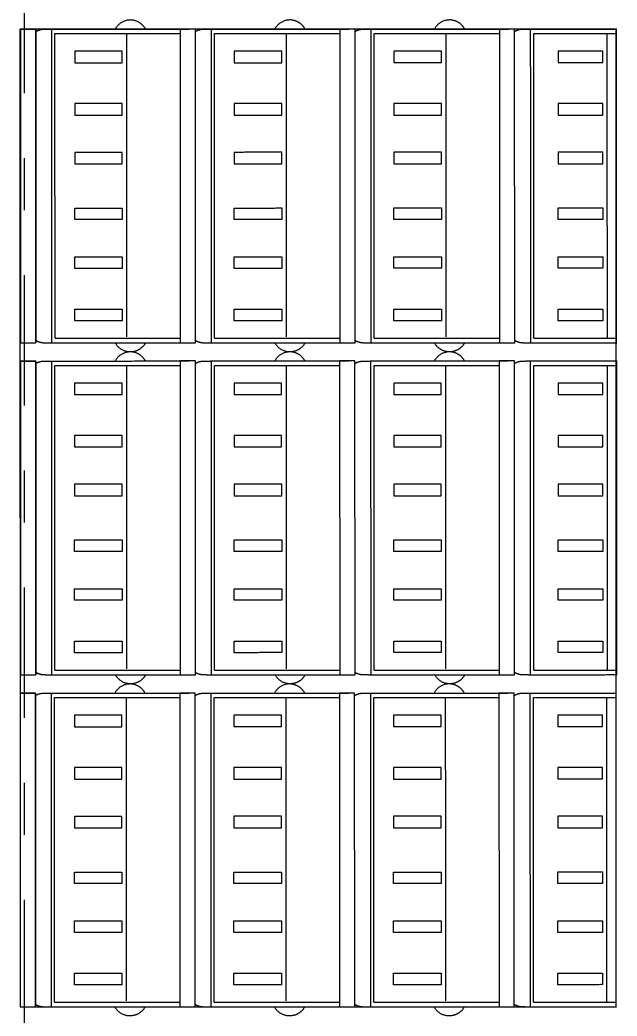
# Model space of a CAD drawing. Header units: millimetres. Extents: x 340 to 1003762, y 22 to 362022.
# Drawn here: x 420.143 to 421.291, y 69.523 to 71.436 of the extents above; entities that cross this region are included whole.
import ezdxf
from ezdxf.xclip import XClip

# ---------------------------------------------------------------- set-up
doc = ezdxf.new("R2010")
doc.units = ezdxf.units.MM
doc.header["$XCLIPFRAME"] = 0
doc.linetypes.add('LSBB_P_002 - PLANTA 1° NIVEL SALA DE VENTAS$0$DASHDOT2', pattern=[0.5, 0.25, -0.125, 0, -0.125])
for name, color, linetype in [('LSBB_P_002 - PLANTA 1° NIVEL SALA DE VENTAS$0$A-LAYOUT', 7, 'Continuous'), ('LSBB_P_002 - PLANTA 1° NIVEL SALA DE VENTAS$0$A-SALA-MUEB-ESPC', 1, 'Continuous'), ('LSBB_P_002 - PLANTA 1° NIVEL SALA DE VENTAS$0$EJES', 8, 'LSBB_P_002 - PLANTA 1° NIVEL SALA DE VENTAS$0$DASHDOT2'), ('XREF', 7, 'Continuous')]:
    doc.layers.add(name, color=color, linetype=linetype)

# ---------------------------------------------------------------- blocks, each defined once
blk = doc.blocks.new('LSBB_P_002 - PLANTA 1° NIVEL SALA DE VENTAS$0$SVLY')
at = {"layer": 'LSBB_P_002 - PLANTA 1° NIVEL SALA DE VENTAS$0$A-SALA-MUEB-ESPC', "elevation": 0}
for points in [[(1035.4314, 286.2384), (1035.432, 284.3603), (1036.5776, 284.3605), (1036.5773, 286.2386)], [(1035.4621, 285.6358), (1035.4621, 286.2384), (1035.4326, 286.2384), (1035.4327, 285.6358)], [(1035.7689, 285.6358), (1035.7688, 286.2385), (1035.7394, 286.2385), (1035.7395, 285.6358)], [(1036.0757, 285.6359), (1036.0756, 286.2385), (1036.0461, 286.2385), (1036.0462, 285.6359)], [(1036.3824, 285.6359), (1036.3823, 286.2386), (1036.3529, 286.2385), (1036.353, 285.6359)], [(1035.4619, 284.9982), (1035.4619, 285.6008), (1035.4324, 285.6008), (1035.4325, 284.9982)], [(1035.7687, 284.9982), (1035.7686, 285.6009), (1035.7392, 285.6009), (1035.7393, 284.9982)], [(1036.0755, 284.9983), (1036.0754, 285.6009), (1036.0459, 285.6009), (1036.046, 284.9983)], [(1036.3822, 284.9983), (1036.3821, 285.601), (1036.3527, 285.601), (1036.3528, 284.9983)], [(1035.4614, 284.3603), (1035.4613, 284.963), (1035.4319, 284.9629), (1035.432, 284.3603)], [(1035.7682, 284.3604), (1035.7681, 284.963), (1035.7386, 284.963), (1035.7387, 284.3604)], [(1036.0749, 284.3604), (1036.0748, 284.963), (1036.0454, 284.963), (1036.0455, 284.3604)], [(1036.3817, 284.3604), (1036.3816, 284.9631), (1036.3522, 284.9631), (1036.3523, 284.3604)]]:
    blk.add_lwpolyline(points, close=True, dxfattribs=at)
at = {"layer": 'LSBB_P_002 - PLANTA 1° NIVEL SALA DE VENTAS$0$A-SALA-MUEB-ESPC'}
for points, weights, knots in [([(1035.6727, 286.2385, 0), (1035.6655, 286.2521, 0), (1035.6503, 286.2552, 0), (1035.6262, 286.2603, 0), (1035.6146, 286.2384, 0)], [1, 0.905033936831, 1, 0.799622118104, 1], [0, 0, 0, 2.887952, 2.887952, 7.122102, 7.122102, 7.122102]), ([(1035.9795, 286.2385, 0), (1035.9722, 286.2521, 0), (1035.9571, 286.2553, 0), (1035.9329, 286.2603, 0), (1035.9214, 286.2385, 0)], [1, 0.905033936831, 1, 0.799622118104, 1], [0, 0, 0, 2.887952, 2.887952, 7.122102, 7.122102, 7.122102]), ([(1036.2862, 286.2385, 0), (1036.279, 286.2522, 0), (1036.2639, 286.2553, 0), (1036.2397, 286.2603, 0), (1036.2281, 286.2385, 0)], [1, 0.905033936831, 1, 0.799622118104, 1], [0, 0, 0, 2.887952, 2.887952, 7.122102, 7.122102, 7.122102]), ([(1035.4621, 286.2337, 0), (1035.469, 286.238, 0), (1035.4772, 286.2382, 0), (1035.485, 286.2383, 0), (1035.4929, 286.2384, 0)], [1, 0.963301646965, 1, 1, 1], [0, 0, 0, 1.596409, 1.596409, 3.723022, 3.723022, 3.723022]), ([(1035.7688, 286.2337, 0), (1035.7757, 286.2381, 0), (1035.7839, 286.2383, 0), (1035.7918, 286.2384, 0), (1035.7996, 286.2385, 0)], [1, 0.963301646965, 1, 1, 1], [0, 0, 0, 1.596409, 1.596409, 3.723022, 3.723022, 3.723022]), ([(1036.0756, 286.2337, 0), (1036.0825, 286.2381, 0), (1036.0907, 286.2383, 0), (1036.0985, 286.2384, 0), (1036.1064, 286.2385, 0)], [1, 0.963301646965, 1, 1, 1], [0, 0, 0, 1.596409, 1.596409, 3.723022, 3.723022, 3.723022]), ([(1036.3823, 286.2338, 0), (1036.3893, 286.2382, 0), (1036.3974, 286.2383, 0), (1036.4053, 286.2385, 0), (1036.4131, 286.2386, 0)], [1, 0.963301646965, 1, 1, 1], [0, 0, 0, 1.596409, 1.596409, 3.723022, 3.723022, 3.723022]), ([(1035.4621, 285.6406, 0), (1035.4691, 285.6362, 0), (1035.4772, 285.636, 0), (1035.4851, 285.6359, 0), (1035.493, 285.6358, 0)], [1, 0.963301646965, 1, 1, 1], [0, 0, 0, 1.596409, 1.596409, 3.723022, 3.723022, 3.723022]), ([(1035.6728, 285.6358, 0), (1035.6655, 285.6222, 0), (1035.6504, 285.619, 0), (1035.6263, 285.614, 0), (1035.6147, 285.6358, 0)], [1, 0.905033936831, 1, 0.799622118104, 1], [0, 0, 0, 2.887952, 2.887952, 7.122102, 7.122102, 7.122102]), ([(1035.7689, 285.6406, 0), (1035.7758, 285.6362, 0), (1035.784, 285.636, 0), (1035.7919, 285.6359, 0), (1035.7997, 285.6358, 0)], [1, 0.963301646965, 1, 1, 1], [0, 0, 0, 1.596409, 1.596409, 3.723022, 3.723022, 3.723022]), ([(1035.9795, 285.6359, 0), (1035.9723, 285.6222, 0), (1035.9572, 285.6191, 0), (1035.933, 285.614, 0), (1035.9215, 285.6359, 0)], [1, 0.905033936831, 1, 0.799622118104, 1], [0, 0, 0, 2.887952, 2.887952, 7.122102, 7.122102, 7.122102]), ([(1036.0757, 285.6406, 0), (1036.0826, 285.6363, 0), (1036.0908, 285.6361, 0), (1036.0986, 285.636, 0), (1036.1065, 285.6359, 0)], [1, 0.963301646965, 1, 1, 1], [0, 0, 0, 1.596409, 1.596409, 3.723022, 3.723022, 3.723022]), ([(1036.2863, 285.6359, 0), (1036.2791, 285.6223, 0), (1036.2639, 285.6191, 0), (1036.2398, 285.6141, 0), (1036.2282, 285.6359, 0)], [1, 0.905033936831, 1, 0.799622118104, 1], [0, 0, 0, 2.887952, 2.887952, 7.122102, 7.122102, 7.122102]), ([(1036.3824, 285.6407, 0), (1036.3893, 285.6363, 0), (1036.3975, 285.6361, 0), (1036.4054, 285.636, 0), (1036.4132, 285.6359, 0)], [1, 0.963301646965, 1, 1, 1], [0, 0, 0, 1.596409, 1.596409, 3.723022, 3.723022, 3.723022]), ([(1035.6725, 285.6009, 0), (1035.6653, 285.6145, 0), (1035.6501, 285.6177, 0), (1035.626, 285.6227, 0), (1035.6144, 285.6009, 0)], [1, 0.905033936831, 1, 0.799622118104, 1], [0, 0, 0, 2.887952, 2.887952, 7.122102, 7.122102, 7.122102]), ([(1035.9792, 285.6009, 0), (1035.972, 285.6146, 0), (1035.9569, 285.6177, 0), (1035.9327, 285.6227, 0), (1035.9212, 285.6009, 0)], [1, 0.905033936831, 1, 0.799622118104, 1], [0, 0, 0, 2.887952, 2.887952, 7.122102, 7.122102, 7.122102]), ([(1036.286, 285.601, 0), (1036.2788, 285.6146, 0), (1036.2637, 285.6177, 0), (1036.2395, 285.6228, 0), (1036.2279, 285.6009, 0)], [1, 0.905033936831, 1, 0.799622118104, 1], [0, 0, 0, 2.887952, 2.887952, 7.122102, 7.122102, 7.122102]), ([(1035.4619, 285.5961, 0), (1035.4688, 285.6005, 0), (1035.477, 285.6006, 0), (1035.4848, 285.6007, 0), (1035.4927, 285.6008, 0)], [1, 0.963301646965, 1, 1, 1], [0, 0, 0, 1.596409, 1.596409, 3.723022, 3.723022, 3.723022]), ([(1035.7686, 285.5961, 0), (1035.7755, 285.6005, 0), (1035.7837, 285.6007, 0), (1035.7916, 285.6008, 0), (1035.7994, 285.6009, 0)], [1, 0.963301646965, 1, 1, 1], [0, 0, 0, 1.596409, 1.596409, 3.723022, 3.723022, 3.723022]), ([(1036.0754, 285.5962, 0), (1036.0823, 285.6005, 0), (1036.0905, 285.6007, 0), (1036.0983, 285.6008, 0), (1036.1062, 285.6009, 0)], [1, 0.963301646965, 1, 1, 1], [0, 0, 0, 1.596409, 1.596409, 3.723022, 3.723022, 3.723022]), ([(1036.3821, 285.5962, 0), (1036.3891, 285.6006, 0), (1036.3972, 285.6008, 0), (1036.4051, 285.6009, 0), (1036.4129, 285.601, 0)], [1, 0.963301646965, 1, 1, 1], [0, 0, 0, 1.596409, 1.596409, 3.723022, 3.723022, 3.723022]), ([(1035.4619, 285.003, 0), (1035.4689, 284.9986, 0), (1035.477, 284.9984, 0), (1035.4849, 284.9983, 0), (1035.4927, 284.9982, 0)], [1, 0.963301646965, 1, 1, 1], [0, 0, 0, 1.596409, 1.596409, 3.723022, 3.723022, 3.723022]), ([(1035.4625, 285.003, 0), (1035.4694, 284.9986, 0), (1035.4776, 284.9984, 0), (1035.4855, 284.9983, 0), (1035.4933, 284.9982, 0)], [1, 0.963301646965, 1, 1, 1], [0, 0, 0, 1.596409, 1.596409, 3.723022, 3.723022, 3.723022]), ([(1035.6732, 284.9982, 0), (1035.6659, 284.9846, 0), (1035.6508, 284.9814, 0), (1035.6266, 284.9764, 0), (1035.6151, 284.9982, 0)], [1, 0.905033936831, 1, 0.799622118104, 1], [0, 0, 0, 2.887952, 2.887952, 7.122102, 7.122102, 7.122102]), ([(1035.7687, 285.003, 0), (1035.7756, 284.9986, 0), (1035.7838, 284.9985, 0), (1035.7917, 284.9983, 0), (1035.7995, 284.9982, 0)], [1, 0.963301646965, 1, 1, 1], [0, 0, 0, 1.596409, 1.596409, 3.723022, 3.723022, 3.723022]), ([(1035.9799, 284.9983, 0), (1035.9727, 284.9846, 0), (1035.9576, 284.9815, 0), (1035.9334, 284.9765, 0), (1035.9218, 284.9983, 0)], [1, 0.905033936831, 1, 0.799622118104, 1], [0, 0, 0, 2.887952, 2.887952, 7.122102, 7.122102, 7.122102]), ([(1036.0755, 285.003, 0), (1036.0824, 284.9987, 0), (1036.0906, 284.9985, 0), (1036.0984, 284.9984, 0), (1036.1063, 284.9983, 0)], [1, 0.963301646965, 1, 1, 1], [0, 0, 0, 1.596409, 1.596409, 3.723022, 3.723022, 3.723022]), ([(1036.2867, 284.9983, 0), (1036.2795, 284.9847, 0), (1036.2643, 284.9815, 0), (1036.2402, 284.9765, 0), (1036.2286, 284.9983, 0)], [1, 0.905033936831, 1, 0.799622118104, 1], [0, 0, 0, 2.887952, 2.887952, 7.122102, 7.122102, 7.122102]), ([(1036.3822, 285.0031, 0), (1036.3891, 284.9987, 0), (1036.3973, 284.9985, 0), (1036.4052, 284.9984, 0), (1036.413, 284.9983, 0)], [1, 0.963301646965, 1, 1, 1], [0, 0, 0, 1.596409, 1.596409, 3.723022, 3.723022, 3.723022]), ([(1035.672, 284.963, 0), (1035.6647, 284.9766, 0), (1035.6496, 284.9798, 0), (1035.6254, 284.9848, 0), (1035.6139, 284.963, 0)], [1, 0.905033936831, 1, 0.799622118104, 1], [0, 0, 0, 2.887952, 2.887952, 7.122102, 7.122102, 7.122102]), ([(1035.9787, 284.963, 0), (1035.9715, 284.9767, 0), (1035.9564, 284.9798, 0), (1035.9322, 284.9848, 0), (1035.9206, 284.963, 0)], [1, 0.905033936831, 1, 0.799622118104, 1], [0, 0, 0, 2.887952, 2.887952, 7.122102, 7.122102, 7.122102]), ([(1036.2855, 284.9631, 0), (1036.2782, 284.9767, 0), (1036.2631, 284.9799, 0), (1036.239, 284.9849, 0), (1036.2274, 284.9631, 0)], [1, 0.905033936831, 1, 0.799622118104, 1], [0, 0, 0, 2.887952, 2.887952, 7.122102, 7.122102, 7.122102]), ([(1035.4613, 284.9582, 0), (1035.4682, 284.9626, 0), (1035.4764, 284.9627, 0), (1035.4843, 284.9629, 0), (1035.4921, 284.963, 0)], [1, 0.963301646965, 1, 1, 1], [0, 0, 0, 1.596409, 1.596409, 3.723022, 3.723022, 3.723022]), ([(1035.7681, 284.9582, 0), (1035.775, 284.9626, 0), (1035.7832, 284.9628, 0), (1035.791, 284.9629, 0), (1035.7989, 284.963, 0)], [1, 0.963301646965, 1, 1, 1], [0, 0, 0, 1.596409, 1.596409, 3.723022, 3.723022, 3.723022]), ([(1036.0748, 284.9583, 0), (1036.0818, 284.9627, 0), (1036.0899, 284.9628, 0), (1036.0978, 284.9629, 0), (1036.1057, 284.963, 0)], [1, 0.963301646965, 1, 1, 1], [0, 0, 0, 1.596409, 1.596409, 3.723022, 3.723022, 3.723022]), ([(1036.3816, 284.9583, 0), (1036.3885, 284.9627, 0), (1036.3967, 284.9629, 0), (1036.4046, 284.963, 0), (1036.4124, 284.9631, 0)], [1, 0.963301646965, 1, 1, 1], [0, 0, 0, 1.596409, 1.596409, 3.723022, 3.723022, 3.723022]), ([(1035.4614, 284.3651, 0), (1035.4683, 284.3607, 0), (1035.4765, 284.3605, 0), (1035.4844, 284.3604, 0), (1035.4922, 284.3603, 0)], [1, 0.963301646965, 1, 1, 1], [0, 0, 0, 1.596409, 1.596409, 3.723022, 3.723022, 3.723022]), ([(1035.7682, 284.3651, 0), (1035.7751, 284.3607, 0), (1035.7833, 284.3606, 0), (1035.7911, 284.3605, 0), (1035.799, 284.3604, 0)], [1, 0.963301646965, 1, 1, 1], [0, 0, 0, 1.596409, 1.596409, 3.723022, 3.723022, 3.723022]), ([(1036.0749, 284.3652, 0), (1036.0818, 284.3608, 0), (1036.09, 284.3606, 0), (1036.0979, 284.3605, 0), (1036.1057, 284.3604, 0)], [1, 0.963301646965, 1, 1, 1], [0, 0, 0, 1.596409, 1.596409, 3.723022, 3.723022, 3.723022]), ([(1036.3817, 284.3652, 0), (1036.3886, 284.3608, 0), (1036.3968, 284.3607, 0), (1036.4046, 284.3606, 0), (1036.4125, 284.3605, 0)], [1, 0.963301646965, 1, 1, 1], [0, 0, 0, 1.596409, 1.596409, 3.723022, 3.723022, 3.723022]), ([(1035.672, 284.3603, 0), (1035.6648, 284.3467, 0), (1035.6497, 284.3436, 0), (1035.6255, 284.3385, 0), (1035.614, 284.3603, 0)], [1, 0.905033936831, 1, 0.799622118104, 1], [0, 0, 0, 2.887952, 2.887952, 7.122102, 7.122102, 7.122102]), ([(1035.9788, 284.3604, 0), (1035.9716, 284.3467, 0), (1035.9565, 284.3436, 0), (1035.9323, 284.3386, 0), (1035.9207, 284.3604, 0)], [1, 0.905033936831, 1, 0.799622118104, 1], [0, 0, 0, 2.887952, 2.887952, 7.122102, 7.122102, 7.122102]), ([(1036.2856, 284.3604, 0), (1036.2783, 284.3468, 0), (1036.2632, 284.3436, 0), (1036.239, 284.3386, 0), (1036.2275, 284.3604, 0)], [1, 0.905033936831, 1, 0.799622118104, 1], [0, 0, 0, 2.887952, 2.887952, 7.122102, 7.122102, 7.122102])]:
    blk.add_rational_spline(points, weights, degree=2, knots=knots, dxfattribs=at)
for points in [[(1036.5783, 285.6362, 0), (1036.5783, 285.9275, 0), (1036.5782, 286.2389, 0)], [(1035.4326, 286.2384, 0), (1035.4327, 285.9371, 0), (1035.4327, 285.6358, 0)], [(1035.4329, 286.2384, 0), (1035.4468, 286.2384, 0), (1035.4621, 286.2384, 0)], [(1035.4621, 286.2384, 0), (1035.4621, 285.9371, 0), (1035.4621, 285.6358, 0)], [(1035.4929, 286.2384, 0), (1035.6348, 286.2384, 0), (1035.7568, 286.2385, 0)], [(1035.493, 285.6358, 0), (1035.4929, 285.9384, 0), (1035.4929, 286.2384, 0)], [(1035.4989, 285.6446, 0), (1035.4988, 285.9384, 0), (1035.4988, 286.2297, 0)], [(1035.4988, 286.2297, 0), (1035.6291, 286.2297, 0), (1035.7394, 286.2297, 0)], [(1035.637, 285.6471, 0), (1035.637, 285.9384, 0), (1035.6369, 286.2297, 0)], [(1035.7997, 285.6358, 0), (1035.7997, 285.9385, 0), (1035.7996, 286.2385, 0)], [(1035.7996, 286.2385, 0), (1035.9416, 286.2385, 0), (1036.0635, 286.2385, 0)], [(1035.8056, 285.6446, 0), (1035.8056, 285.9384, 0), (1035.8055, 286.2297, 0)], [(1035.8055, 286.2297, 0), (1035.9358, 286.2297, 0), (1036.0461, 286.2297, 0)], [(1035.9438, 285.6471, 0), (1035.9437, 285.9384, 0), (1035.9437, 286.2297, 0)], [(1036.1064, 286.2385, 0), (1036.2483, 286.2385, 0), (1036.3703, 286.2386, 0)], [(1036.1065, 285.6359, 0), (1036.1064, 285.9385, 0), (1036.1064, 286.2385, 0)], [(1036.1123, 286.2297, 0), (1036.2426, 286.2298, 0), (1036.3529, 286.2298, 0)], [(1036.1124, 285.6446, 0), (1036.1123, 285.9384, 0), (1036.1123, 286.2297, 0)], [(1036.2505, 285.6472, 0), (1036.2505, 285.9385, 0), (1036.2505, 286.2298, 0)], [(1036.4132, 285.6359, 0), (1036.4132, 285.9386, 0), (1036.4131, 286.2386, 0)], [(1036.4131, 286.2386, 0), (1036.526, 286.2386, 0), (1036.5788, 286.2386, 0)], [(1036.4191, 285.6447, 0), (1036.4191, 285.9385, 0), (1036.4191, 286.2298, 0)], [(1036.4191, 286.2298, 0), (1036.5289, 286.2298, 0), (1036.5788, 286.2298, 0)], [(1036.5605, 285.645, 0), (1036.5605, 285.9363, 0), (1036.5604, 286.2301, 0)], [(1035.5367, 286.1961, 0), (1035.5367, 286.185, 0), (1035.5367, 286.1739, 0)], [(1035.628, 286.1961, 0), (1035.5823, 286.1961, 0), (1035.5367, 286.1961, 0)], [(1035.628, 286.1739, 0), (1035.628, 286.185, 0), (1035.628, 286.1961, 0)], [(1035.8435, 286.1961, 0), (1035.8435, 286.185, 0), (1035.8435, 286.1739, 0)], [(1035.9347, 286.1961, 0), (1035.8891, 286.1961, 0), (1035.8435, 286.1961, 0)], [(1035.9347, 286.1739, 0), (1035.9347, 286.185, 0), (1035.9347, 286.1961, 0)], [(1036.1502, 286.1961, 0), (1036.1502, 286.1851, 0), (1036.1502, 286.174, 0)], [(1036.2415, 286.1961, 0), (1036.1959, 286.1961, 0), (1036.1502, 286.1961, 0)], [(1036.2415, 286.174, 0), (1036.2415, 286.1851, 0), (1036.2415, 286.1961, 0)], [(1036.466, 286.1962, 0), (1036.466, 286.1851, 0), (1036.466, 286.174, 0)], [(1036.5521, 286.1962, 0), (1036.48, 286.1962, 0), (1036.466, 286.1962, 0)], [(1036.5521, 286.174, 0), (1036.5521, 286.1851, 0), (1036.5521, 286.1962, 0)], [(1035.5367, 286.1739, 0), (1035.5823, 286.1739, 0), (1035.628, 286.1739, 0)], [(1035.8435, 286.1739, 0), (1035.8891, 286.1739, 0), (1035.9347, 286.1739, 0)], [(1036.1502, 286.174, 0), (1036.1959, 286.174, 0), (1036.2415, 286.174, 0)], [(1036.466, 286.174, 0), (1036.48, 286.174, 0), (1036.5521, 286.174, 0)], [(1035.5367, 286.0955, 0), (1035.5367, 286.0844, 0), (1035.5367, 286.0733, 0)], [(1035.628, 286.0955, 0), (1035.5824, 286.0955, 0), (1035.5367, 286.0955, 0)], [(1035.628, 286.0733, 0), (1035.628, 286.0844, 0), (1035.628, 286.0955, 0)], [(1035.8435, 286.0955, 0), (1035.8435, 286.0844, 0), (1035.8435, 286.0733, 0)], [(1035.9348, 286.0955, 0), (1035.8891, 286.0955, 0), (1035.8435, 286.0955, 0)], [(1035.9348, 286.0734, 0), (1035.9348, 286.0844, 0), (1035.9348, 286.0955, 0)], [(1036.1502, 286.0956, 0), (1036.1502, 286.0845, 0), (1036.1502, 286.0734, 0)], [(1036.2415, 286.0956, 0), (1036.1959, 286.0956, 0), (1036.1502, 286.0956, 0)], [(1036.2415, 286.0734, 0), (1036.2415, 286.0845, 0), (1036.2415, 286.0956, 0)], [(1036.466, 286.0956, 0), (1036.466, 286.0845, 0), (1036.466, 286.0734, 0)], [(1036.5521, 286.0956, 0), (1036.48, 286.0956, 0), (1036.466, 286.0956, 0)], [(1036.5521, 286.0734, 0), (1036.5521, 286.0845, 0), (1036.5521, 286.0956, 0)], [(1035.5367, 286.0733, 0), (1035.5824, 286.0733, 0), (1035.628, 286.0733, 0)], [(1035.8435, 286.0733, 0), (1035.8891, 286.0734, 0), (1035.9348, 286.0734, 0)], [(1036.1502, 286.0734, 0), (1036.1959, 286.0734, 0), (1036.2415, 286.0734, 0)], [(1036.466, 286.0734, 0), (1036.48, 286.0734, 0), (1036.5521, 286.0734, 0)], [(1035.5367, 286.0017, 0), (1035.5367, 285.9906, 0), (1035.5367, 285.9795, 0)], [(1035.628, 286.0017, 0), (1035.5824, 286.0017, 0), (1035.5367, 286.0017, 0)], [(1035.628, 285.9796, 0), (1035.628, 285.9906, 0), (1035.628, 286.0017, 0)], [(1035.9348, 286.0018, 0), (1035.8891, 286.0017, 0), (1035.8435, 286.0017, 0)], [(1035.8435, 286.0017, 0), (1035.8435, 285.9907, 0), (1035.8435, 285.9796, 0)], [(1035.9348, 285.9796, 0), (1035.9348, 285.9907, 0), (1035.9348, 286.0018, 0)], [(1036.1502, 286.0018, 0), (1036.1502, 285.9907, 0), (1036.1502, 285.9796, 0)], [(1036.2415, 286.0018, 0), (1036.1959, 286.0018, 0), (1036.1502, 286.0018, 0)], [(1036.2415, 285.9796, 0), (1036.2415, 285.9907, 0), (1036.2415, 286.0018, 0)], [(1036.466, 286.0018, 0), (1036.466, 285.9907, 0), (1036.466, 285.9797, 0)], [(1036.5521, 286.0018, 0), (1036.4801, 286.0018, 0), (1036.466, 286.0018, 0)], [(1036.5521, 285.9797, 0), (1036.5521, 285.9908, 0), (1036.5521, 286.0018, 0)], [(1035.5367, 285.9795, 0), (1035.5824, 285.9795, 0), (1035.628, 285.9796, 0)], [(1035.8435, 285.9796, 0), (1035.8891, 285.9796, 0), (1035.9348, 285.9796, 0)], [(1036.1502, 285.9796, 0), (1036.1959, 285.9796, 0), (1036.2415, 285.9796, 0)], [(1036.466, 285.9797, 0), (1036.4801, 285.9797, 0), (1036.5521, 285.9797, 0)], [(1035.5367, 285.8947, 0), (1035.5824, 285.8947, 0), (1035.628, 285.8947, 0)], [(1035.5367, 285.8725, 0), (1035.5367, 285.8836, 0), (1035.5367, 285.8947, 0)], [(1035.628, 285.8947, 0), (1035.628, 285.8836, 0), (1035.628, 285.8725, 0)], [(1035.8435, 285.8947, 0), (1035.8891, 285.8947, 0), (1035.9348, 285.8948, 0)], [(1035.8435, 285.8726, 0), (1035.8435, 285.8837, 0), (1035.8435, 285.8947, 0)], [(1035.9348, 285.8948, 0), (1035.9348, 285.8837, 0), (1035.9348, 285.8726, 0)], [(1036.1503, 285.8948, 0), (1036.1959, 285.8948, 0), (1036.2415, 285.8948, 0)], [(1036.1503, 285.8726, 0), (1036.1503, 285.8837, 0), (1036.1503, 285.8948, 0)], [(1036.2415, 285.8948, 0), (1036.2415, 285.8837, 0), (1036.2415, 285.8726, 0)], [(1036.466, 285.8948, 0), (1036.4801, 285.8948, 0), (1036.5521, 285.8948, 0)], [(1036.466, 285.8727, 0), (1036.466, 285.8837, 0), (1036.466, 285.8948, 0)], [(1036.5521, 285.8948, 0), (1036.5521, 285.8838, 0), (1036.5521, 285.8727, 0)], [(1035.628, 285.8725, 0), (1035.5824, 285.8725, 0), (1035.5367, 285.8725, 0)], [(1035.9348, 285.8726, 0), (1035.8891, 285.8726, 0), (1035.8435, 285.8726, 0)], [(1036.2415, 285.8726, 0), (1036.1959, 285.8726, 0), (1036.1503, 285.8726, 0)], [(1036.5521, 285.8727, 0), (1036.4801, 285.8727, 0), (1036.466, 285.8727, 0)], [(1035.5368, 285.8009, 0), (1035.5824, 285.8009, 0), (1035.628, 285.8009, 0)], [(1035.5368, 285.7788, 0), (1035.5368, 285.7899, 0), (1035.5368, 285.8009, 0)], [(1035.628, 285.8009, 0), (1035.628, 285.7899, 0), (1035.628, 285.7788, 0)], [(1035.8435, 285.801, 0), (1035.8892, 285.801, 0), (1035.9348, 285.801, 0)], [(1035.8435, 285.7788, 0), (1035.8435, 285.7899, 0), (1035.8435, 285.801, 0)], [(1035.9348, 285.801, 0), (1035.9348, 285.7899, 0), (1035.9348, 285.7788, 0)], [(1036.1503, 285.801, 0), (1036.1959, 285.801, 0), (1036.2416, 285.801, 0)], [(1036.1503, 285.7789, 0), (1036.1503, 285.7899, 0), (1036.1503, 285.801, 0)], [(1036.2416, 285.801, 0), (1036.2416, 285.7899, 0), (1036.2416, 285.7789, 0)], [(1036.466, 285.8011, 0), (1036.4801, 285.8011, 0), (1036.5521, 285.8011, 0)], [(1036.466, 285.7789, 0), (1036.466, 285.79, 0), (1036.466, 285.8011, 0)], [(1036.5521, 285.8011, 0), (1036.5521, 285.79, 0), (1036.5521, 285.7789, 0)], [(1035.628, 285.7788, 0), (1035.5824, 285.7788, 0), (1035.5368, 285.7788, 0)], [(1035.9348, 285.7788, 0), (1035.8892, 285.7788, 0), (1035.8435, 285.7788, 0)], [(1036.2416, 285.7789, 0), (1036.1959, 285.7789, 0), (1036.1503, 285.7789, 0)], [(1036.5521, 285.7789, 0), (1036.4801, 285.7789, 0), (1036.466, 285.7789, 0)], [(1035.5368, 285.7003, 0), (1035.5824, 285.7004, 0), (1035.628, 285.7004, 0)], [(1035.5368, 285.6782, 0), (1035.5368, 285.6893, 0), (1035.5368, 285.7003, 0)], [(1035.628, 285.7004, 0), (1035.628, 285.6893, 0), (1035.628, 285.6782, 0)], [(1035.8435, 285.7004, 0), (1035.8892, 285.7004, 0), (1035.9348, 285.7004, 0)], [(1035.8435, 285.6782, 0), (1035.8435, 285.6893, 0), (1035.8435, 285.7004, 0)], [(1035.9348, 285.7004, 0), (1035.9348, 285.6893, 0), (1035.9348, 285.6782, 0)], [(1036.1503, 285.7004, 0), (1036.1959, 285.7004, 0), (1036.2416, 285.7004, 0)], [(1036.1503, 285.6783, 0), (1036.1503, 285.6894, 0), (1036.1503, 285.7004, 0)], [(1036.2416, 285.7004, 0), (1036.2416, 285.6894, 0), (1036.2416, 285.6783, 0)], [(1036.4661, 285.7005, 0), (1036.4801, 285.7005, 0), (1036.5521, 285.7005, 0)], [(1036.4661, 285.6783, 0), (1036.4661, 285.6894, 0), (1036.4661, 285.7005, 0)], [(1036.5521, 285.7005, 0), (1036.5521, 285.6894, 0), (1036.5521, 285.6783, 0)], [(1035.628, 285.6782, 0), (1035.5824, 285.6782, 0), (1035.5368, 285.6782, 0)], [(1035.9348, 285.6782, 0), (1035.8892, 285.6782, 0), (1035.8435, 285.6782, 0)], [(1036.2416, 285.6783, 0), (1036.1959, 285.6783, 0), (1036.1503, 285.6783, 0)], [(1036.5521, 285.6783, 0), (1036.4801, 285.6783, 0), (1036.4661, 285.6783, 0)], [(1035.4327, 285.6358, 0), (1035.4469, 285.6358, 0), (1035.4621, 285.6358, 0)], [(1035.493, 285.6358, 0), (1035.6349, 285.6358, 0), (1035.7568, 285.6358, 0)], [(1035.4989, 285.6446, 0), (1035.6292, 285.6446, 0), (1035.7395, 285.6446, 0)], [(1035.7997, 285.6358, 0), (1035.9417, 285.6359, 0), (1036.0636, 285.6359, 0)], [(1035.8056, 285.6446, 0), (1035.9359, 285.6446, 0), (1036.0462, 285.6446, 0)], [(1036.1065, 285.6359, 0), (1036.2484, 285.6359, 0), (1036.353, 285.6359, 0)], [(1036.1124, 285.6446, 0), (1036.2427, 285.6447, 0), (1036.353, 285.6447, 0)], [(1036.4132, 285.6359, 0), (1036.5261, 285.6359, 0), (1036.5789, 285.6359, 0)], [(1036.4191, 285.6447, 0), (1036.529, 285.6447, 0), (1036.5789, 285.6447, 0)], [(1035.4324, 285.6008, 0), (1035.4325, 285.2995, 0), (1035.4325, 284.9982, 0)], [(1035.4327, 285.6008, 0), (1035.4466, 285.6008, 0), (1035.4619, 285.6008, 0)], [(1035.4619, 285.6008, 0), (1035.4619, 285.2995, 0), (1035.4619, 284.9982, 0)], [(1035.4927, 285.6008, 0), (1035.6346, 285.6009, 0), (1035.7565, 285.6009, 0)], [(1035.4927, 284.9982, 0), (1035.4927, 285.3008, 0), (1035.4927, 285.6008, 0)], [(1035.4987, 285.007, 0), (1035.4986, 285.3008, 0), (1035.4986, 285.5921, 0)], [(1035.4986, 285.5921, 0), (1035.6289, 285.5921, 0), (1035.7392, 285.5921, 0)], [(1035.6368, 285.0095, 0), (1035.6368, 285.3008, 0), (1035.6367, 285.5921, 0)], [(1035.7995, 284.9982, 0), (1035.7995, 285.3009, 0), (1035.7994, 285.6009, 0)], [(1035.7994, 285.6009, 0), (1035.9414, 285.6009, 0), (1036.0633, 285.6009, 0)], [(1035.8054, 285.007, 0), (1035.8054, 285.3008, 0), (1035.8053, 285.5921, 0)], [(1035.8053, 285.5921, 0), (1035.9356, 285.5921, 0), (1036.0459, 285.5921, 0)], [(1035.9436, 285.0095, 0), (1035.9435, 285.3008, 0), (1035.9435, 285.5921, 0)], [(1036.1062, 285.6009, 0), (1036.2481, 285.6009, 0), (1036.3701, 285.601, 0)], [(1036.1063, 284.9983, 0), (1036.1062, 285.3009, 0), (1036.1062, 285.6009, 0)], [(1036.1122, 285.0071, 0), (1036.1121, 285.3009, 0), (1036.1121, 285.5922, 0)], [(1036.1121, 285.5922, 0), (1036.2424, 285.5922, 0), (1036.3527, 285.5922, 0)], [(1036.2503, 285.0096, 0), (1036.2503, 285.3009, 0), (1036.2502, 285.5922, 0)], [(1036.413, 284.9983, 0), (1036.413, 285.301, 0), (1036.4129, 285.601, 0)], [(1036.4129, 285.601, 0), (1036.5258, 285.601, 0), (1036.5786, 285.601, 0)], [(1036.4189, 285.0071, 0), (1036.4189, 285.3009, 0), (1036.4189, 285.5922, 0)], [(1036.4189, 285.5922, 0), (1036.5287, 285.5922, 0), (1036.5786, 285.5922, 0)], [(1036.5609, 285.0074, 0), (1036.5609, 285.2987, 0), (1036.5608, 285.5925, 0)], [(1036.5787, 284.9987, 0), (1036.5786, 285.29, 0), (1036.5786, 285.6013, 0)], [(1035.5365, 285.5585, 0), (1035.5365, 285.5474, 0), (1035.5365, 285.5363, 0)], [(1035.6278, 285.5585, 0), (1035.5821, 285.5585, 0), (1035.5365, 285.5585, 0)], [(1035.6278, 285.5363, 0), (1035.6278, 285.5474, 0), (1035.6278, 285.5585, 0)], [(1035.8433, 285.5585, 0), (1035.8433, 285.5474, 0), (1035.8433, 285.5363, 0)], [(1035.9345, 285.5585, 0), (1035.8889, 285.5585, 0), (1035.8433, 285.5585, 0)], [(1035.9345, 285.5364, 0), (1035.9345, 285.5474, 0), (1035.9345, 285.5585, 0)], [(1036.2413, 285.5586, 0), (1036.1957, 285.5586, 0), (1036.15, 285.5585, 0)], [(1036.15, 285.5585, 0), (1036.15, 285.5475, 0), (1036.15, 285.5364, 0)], [(1036.2413, 285.5364, 0), (1036.2413, 285.5475, 0), (1036.2413, 285.5586, 0)], [(1036.4658, 285.5586, 0), (1036.4658, 285.5475, 0), (1036.4658, 285.5364, 0)], [(1036.5519, 285.5586, 0), (1036.4798, 285.5586, 0), (1036.4658, 285.5586, 0)], [(1036.5519, 285.5364, 0), (1036.5519, 285.5475, 0), (1036.5519, 285.5586, 0)], [(1035.5365, 285.5363, 0), (1035.5821, 285.5363, 0), (1035.6278, 285.5363, 0)], [(1035.8433, 285.5363, 0), (1035.8889, 285.5363, 0), (1035.9345, 285.5364, 0)], [(1036.15, 285.5364, 0), (1036.1957, 285.5364, 0), (1036.2413, 285.5364, 0)], [(1036.4658, 285.5364, 0), (1036.4798, 285.5364, 0), (1036.5519, 285.5364, 0)], [(1035.5365, 285.4579, 0), (1035.5365, 285.4468, 0), (1035.5365, 285.4357, 0)], [(1035.6278, 285.4579, 0), (1035.5821, 285.4579, 0), (1035.5365, 285.4579, 0)], [(1035.6278, 285.4357, 0), (1035.6278, 285.4468, 0), (1035.6278, 285.4579, 0)], [(1035.8433, 285.4579, 0), (1035.8433, 285.4468, 0), (1035.8433, 285.4358, 0)], [(1035.9345, 285.4579, 0), (1035.8889, 285.4579, 0), (1035.8433, 285.4579, 0)], [(1035.9345, 285.4358, 0), (1035.9345, 285.4469, 0), (1035.9345, 285.4579, 0)], [(1036.15, 285.458, 0), (1036.15, 285.4469, 0), (1036.15, 285.4358, 0)], [(1036.2413, 285.458, 0), (1036.1957, 285.458, 0), (1036.15, 285.458, 0)], [(1036.2413, 285.4358, 0), (1036.2413, 285.4469, 0), (1036.2413, 285.458, 0)], [(1036.4658, 285.458, 0), (1036.4658, 285.4469, 0), (1036.4658, 285.4358, 0)], [(1036.5519, 285.458, 0), (1036.4798, 285.458, 0), (1036.4658, 285.458, 0)], [(1036.5519, 285.4359, 0), (1036.5519, 285.4469, 0), (1036.5519, 285.458, 0)], [(1035.5365, 285.4357, 0), (1035.5821, 285.4357, 0), (1035.6278, 285.4357, 0)], [(1035.8433, 285.4358, 0), (1035.8889, 285.4358, 0), (1035.9345, 285.4358, 0)], [(1036.15, 285.4358, 0), (1036.1957, 285.4358, 0), (1036.2413, 285.4358, 0)], [(1036.4658, 285.4358, 0), (1036.4798, 285.4358, 0), (1036.5519, 285.4359, 0)], [(1035.5365, 285.3641, 0), (1035.5365, 285.353, 0), (1035.5365, 285.342, 0)], [(1035.6278, 285.3641, 0), (1035.5822, 285.3641, 0), (1035.5365, 285.3641, 0)], [(1035.6278, 285.342, 0), (1035.6278, 285.353, 0), (1035.6278, 285.3641, 0)], [(1035.8433, 285.3642, 0), (1035.8433, 285.3531, 0), (1035.8433, 285.342, 0)], [(1035.9346, 285.3642, 0), (1035.8889, 285.3642, 0), (1035.8433, 285.3642, 0)], [(1035.9346, 285.342, 0), (1035.9346, 285.3531, 0), (1035.9346, 285.3642, 0)], [(1036.15, 285.3642, 0), (1036.15, 285.3531, 0), (1036.15, 285.342, 0)], [(1036.2413, 285.3642, 0), (1036.1957, 285.3642, 0), (1036.15, 285.3642, 0)], [(1036.2413, 285.342, 0), (1036.2413, 285.3531, 0), (1036.2413, 285.3642, 0)], [(1036.5519, 285.3643, 0), (1036.4799, 285.3642, 0), (1036.4658, 285.3642, 0)], [(1036.4658, 285.3642, 0), (1036.4658, 285.3532, 0), (1036.4658, 285.3421, 0)], [(1036.5519, 285.3421, 0), (1036.5519, 285.3532, 0), (1036.5519, 285.3643, 0)], [(1035.5365, 285.342, 0), (1035.5822, 285.342, 0), (1035.6278, 285.342, 0)], [(1035.8433, 285.342, 0), (1035.8889, 285.342, 0), (1035.9346, 285.342, 0)], [(1036.15, 285.342, 0), (1036.1957, 285.342, 0), (1036.2413, 285.342, 0)], [(1036.4658, 285.3421, 0), (1036.4799, 285.3421, 0), (1036.5519, 285.3421, 0)], [(1035.5365, 285.2571, 0), (1035.5822, 285.2571, 0), (1035.6278, 285.2571, 0)], [(1035.5365, 285.2349, 0), (1035.5365, 285.246, 0), (1035.5365, 285.2571, 0)], [(1035.6278, 285.2571, 0), (1035.6278, 285.246, 0), (1035.6278, 285.235, 0)], [(1035.8433, 285.2572, 0), (1035.8889, 285.2572, 0), (1035.9346, 285.2572, 0)], [(1035.8433, 285.235, 0), (1035.8433, 285.2461, 0), (1035.8433, 285.2572, 0)], [(1035.9346, 285.2572, 0), (1035.9346, 285.2461, 0), (1035.9346, 285.235, 0)], [(1036.1501, 285.2572, 0), (1036.1957, 285.2572, 0), (1036.2413, 285.2572, 0)], [(1036.1501, 285.235, 0), (1036.1501, 285.2461, 0), (1036.1501, 285.2572, 0)], [(1036.2413, 285.2572, 0), (1036.2413, 285.2461, 0), (1036.2413, 285.235, 0)], [(1036.4658, 285.2572, 0), (1036.4799, 285.2572, 0), (1036.5519, 285.2573, 0)], [(1036.4658, 285.2351, 0), (1036.4658, 285.2462, 0), (1036.4658, 285.2572, 0)], [(1036.5519, 285.2573, 0), (1036.5519, 285.2462, 0), (1036.5519, 285.2351, 0)], [(1035.6278, 285.235, 0), (1035.5822, 285.235, 0), (1035.5365, 285.2349, 0)], [(1035.9346, 285.235, 0), (1035.8889, 285.235, 0), (1035.8433, 285.235, 0)], [(1036.2413, 285.235, 0), (1036.1957, 285.235, 0), (1036.1501, 285.235, 0)], [(1036.5519, 285.2351, 0), (1036.4799, 285.2351, 0), (1036.4658, 285.2351, 0)], [(1035.5365, 285.1633, 0), (1035.5822, 285.1634, 0), (1035.6278, 285.1634, 0)], [(1035.5365, 285.1412, 0), (1035.5365, 285.1523, 0), (1035.5365, 285.1633, 0)], [(1035.6278, 285.1634, 0), (1035.6278, 285.1523, 0), (1035.6278, 285.1412, 0)], [(1035.8433, 285.1634, 0), (1035.8889, 285.1634, 0), (1035.9346, 285.1634, 0)], [(1035.8433, 285.1412, 0), (1035.8433, 285.1523, 0), (1035.8433, 285.1634, 0)], [(1035.9346, 285.1634, 0), (1035.9346, 285.1523, 0), (1035.9346, 285.1412, 0)], [(1036.1501, 285.1634, 0), (1036.1957, 285.1634, 0), (1036.2413, 285.1634, 0)], [(1036.1501, 285.1413, 0), (1036.1501, 285.1523, 0), (1036.1501, 285.1634, 0)], [(1036.2413, 285.1634, 0), (1036.2413, 285.1524, 0), (1036.2413, 285.1413, 0)], [(1036.4658, 285.1635, 0), (1036.4799, 285.1635, 0), (1036.5519, 285.1635, 0)], [(1036.4658, 285.1413, 0), (1036.4658, 285.1524, 0), (1036.4658, 285.1635, 0)], [(1036.5519, 285.1635, 0), (1036.5519, 285.1524, 0), (1036.5519, 285.1413, 0)], [(1035.6278, 285.1412, 0), (1035.5822, 285.1412, 0), (1035.5365, 285.1412, 0)], [(1035.9346, 285.1412, 0), (1035.8889, 285.1412, 0), (1035.8433, 285.1412, 0)], [(1036.2413, 285.1413, 0), (1036.1957, 285.1413, 0), (1036.1501, 285.1413, 0)], [(1036.5519, 285.1413, 0), (1036.4799, 285.1413, 0), (1036.4658, 285.1413, 0)], [(1035.5366, 285.0628, 0), (1035.5822, 285.0628, 0), (1035.6278, 285.0628, 0)], [(1035.5366, 285.0406, 0), (1035.5366, 285.0517, 0), (1035.5366, 285.0628, 0)], [(1035.6278, 285.0628, 0), (1035.6278, 285.0517, 0), (1035.6278, 285.0406, 0)], [(1035.8433, 285.0628, 0), (1035.889, 285.0628, 0), (1035.9346, 285.0628, 0)], [(1035.8433, 285.0406, 0), (1035.8433, 285.0517, 0), (1035.8433, 285.0628, 0)], [(1035.9346, 285.0628, 0), (1035.9346, 285.0517, 0), (1035.9346, 285.0407, 0)], [(1036.1501, 285.0628, 0), (1036.1957, 285.0629, 0), (1036.2414, 285.0629, 0)], [(1036.1501, 285.0407, 0), (1036.1501, 285.0518, 0), (1036.1501, 285.0628, 0)], [(1036.2414, 285.0629, 0), (1036.2414, 285.0518, 0), (1036.2414, 285.0407, 0)], [(1036.4658, 285.0629, 0), (1036.4799, 285.0629, 0), (1036.5519, 285.0629, 0)], [(1036.4658, 285.0407, 0), (1036.4658, 285.0518, 0), (1036.4658, 285.0629, 0)], [(1036.5519, 285.0629, 0), (1036.5519, 285.0518, 0), (1036.5519, 285.0407, 0)], [(1035.6278, 285.0406, 0), (1035.5822, 285.0406, 0), (1035.5366, 285.0406, 0)], [(1035.9346, 285.0407, 0), (1035.889, 285.0406, 0), (1035.8433, 285.0406, 0)], [(1036.2414, 285.0407, 0), (1036.1957, 285.0407, 0), (1036.1501, 285.0407, 0)], [(1036.5519, 285.0407, 0), (1036.4799, 285.0407, 0), (1036.4658, 285.0407, 0)], [(1035.4933, 284.9982, 0), (1035.6353, 284.9982, 0), (1035.7572, 284.9982, 0)], [(1035.4987, 285.007, 0), (1035.629, 285.007, 0), (1035.7393, 285.007, 0)], [(1035.8001, 284.9982, 0), (1035.942, 284.9983, 0), (1036.064, 284.9983, 0)], [(1035.8054, 285.007, 0), (1035.9357, 285.007, 0), (1036.046, 285.0071, 0)], [(1036.1069, 284.9983, 0), (1036.2488, 284.9983, 0), (1036.3534, 284.9983, 0)], [(1036.1122, 285.0071, 0), (1036.2425, 285.0071, 0), (1036.3528, 285.0071, 0)], [(1036.4136, 284.9983, 0), (1036.5264, 284.9983, 0), (1036.5793, 284.9984, 0)], [(1036.4189, 285.0071, 0), (1036.5288, 285.0071, 0), (1036.5787, 285.0071, 0)], [(1035.4319, 284.9629, 0), (1035.4319, 284.6616, 0), (1035.432, 284.3603, 0)], [(1035.4322, 284.9629, 0), (1035.446, 284.963, 0), (1035.4613, 284.963, 0)], [(1035.4613, 284.963, 0), (1035.4614, 284.6616, 0), (1035.4614, 284.3603, 0)], [(1035.4922, 284.3603, 0), (1035.4922, 284.663, 0), (1035.4921, 284.963, 0)], [(1035.4921, 284.963, 0), (1035.6341, 284.963, 0), (1035.756, 284.963, 0)], [(1035.799, 284.3604, 0), (1035.7989, 284.663, 0), (1035.7989, 284.963, 0)], [(1035.7989, 284.963, 0), (1035.9408, 284.963, 0), (1036.0628, 284.963, 0)], [(1036.1057, 284.963, 0), (1036.2476, 284.9631, 0), (1036.3695, 284.9631, 0)], [(1036.1057, 284.3604, 0), (1036.1057, 284.663, 0), (1036.1057, 284.963, 0)], [(1036.4125, 284.3605, 0), (1036.4125, 284.6631, 0), (1036.4124, 284.9631, 0)], [(1036.4124, 284.9631, 0), (1036.5252, 284.9631, 0), (1036.5781, 284.9631, 0)], [(1036.5776, 284.3608, 0), (1036.5775, 284.6521, 0), (1036.5775, 284.9634, 0)], [(1035.4981, 284.3691, 0), (1035.4981, 284.6629, 0), (1035.498, 284.9542, 0)], [(1035.498, 284.9542, 0), (1035.6283, 284.9542, 0), (1035.7386, 284.9542, 0)], [(1035.6363, 284.3716, 0), (1035.6362, 284.6629, 0), (1035.6362, 284.9542, 0)], [(1035.8048, 284.9542, 0), (1035.9351, 284.9542, 0), (1036.0454, 284.9543, 0)], [(1035.8049, 284.3691, 0), (1035.8048, 284.6629, 0), (1035.8048, 284.9542, 0)], [(1035.943, 284.3716, 0), (1035.943, 284.6629, 0), (1035.943, 284.9543, 0)], [(1036.1117, 284.3692, 0), (1036.1116, 284.663, 0), (1036.1116, 284.9543, 0)], [(1036.1116, 284.9543, 0), (1036.2419, 284.9543, 0), (1036.3522, 284.9543, 0)], [(1036.2498, 284.3717, 0), (1036.2498, 284.663, 0), (1036.2497, 284.9543, 0)], [(1036.4184, 284.3692, 0), (1036.4184, 284.663, 0), (1036.4183, 284.9543, 0)], [(1036.4183, 284.9543, 0), (1036.5282, 284.9543, 0), (1036.5781, 284.9543, 0)], [(1036.5598, 284.3695, 0), (1036.5597, 284.6608, 0), (1036.5597, 284.9546, 0)], [(1035.536, 284.9206, 0), (1035.536, 284.9095, 0), (1035.536, 284.8984, 0)], [(1035.6272, 284.9206, 0), (1035.5816, 284.9206, 0), (1035.536, 284.9206, 0)], [(1035.6272, 284.8984, 0), (1035.6272, 284.9095, 0), (1035.6272, 284.9206, 0)], [(1035.8427, 284.9206, 0), (1035.8427, 284.9095, 0), (1035.8427, 284.8985, 0)], [(1035.934, 284.9206, 0), (1035.8884, 284.9206, 0), (1035.8427, 284.9206, 0)], [(1035.934, 284.8985, 0), (1035.934, 284.9096, 0), (1035.934, 284.9206, 0)], [(1036.1495, 284.9207, 0), (1036.1495, 284.9096, 0), (1036.1495, 284.8985, 0)], [(1036.2408, 284.9207, 0), (1036.1951, 284.9207, 0), (1036.1495, 284.9207, 0)], [(1036.2408, 284.8985, 0), (1036.2408, 284.9096, 0), (1036.2408, 284.9207, 0)], [(1036.4653, 284.9207, 0), (1036.4653, 284.9096, 0), (1036.4653, 284.8985, 0)], [(1036.5513, 284.9207, 0), (1036.4793, 284.9207, 0), (1036.4653, 284.9207, 0)], [(1036.5513, 284.8986, 0), (1036.5513, 284.9096, 0), (1036.5513, 284.9207, 0)], [(1035.536, 284.8984, 0), (1035.5816, 284.8984, 0), (1035.6272, 284.8984, 0)], [(1035.8427, 284.8985, 0), (1035.8884, 284.8985, 0), (1035.934, 284.8985, 0)], [(1036.1495, 284.8985, 0), (1036.1951, 284.8985, 0), (1036.2408, 284.8985, 0)], [(1036.4653, 284.8985, 0), (1036.4793, 284.8985, 0), (1036.5513, 284.8986, 0)], [(1035.536, 284.82, 0), (1035.536, 284.8089, 0), (1035.536, 284.7978, 0)], [(1035.6273, 284.82, 0), (1035.5816, 284.82, 0), (1035.536, 284.82, 0)], [(1035.6273, 284.7978, 0), (1035.6273, 284.8089, 0), (1035.6273, 284.82, 0)], [(1035.8427, 284.82, 0), (1035.8427, 284.809, 0), (1035.8427, 284.7979, 0)], [(1035.934, 284.82, 0), (1035.8884, 284.82, 0), (1035.8427, 284.82, 0)], [(1035.934, 284.7979, 0), (1035.934, 284.809, 0), (1035.934, 284.82, 0)], [(1036.1495, 284.8201, 0), (1036.1495, 284.809, 0), (1036.1495, 284.7979, 0)], [(1036.2408, 284.8201, 0), (1036.1951, 284.8201, 0), (1036.1495, 284.8201, 0)], [(1036.2408, 284.7979, 0), (1036.2408, 284.809, 0), (1036.2408, 284.8201, 0)], [(1036.4653, 284.8201, 0), (1036.4653, 284.809, 0), (1036.4653, 284.798, 0)], [(1036.5513, 284.8201, 0), (1036.4793, 284.8201, 0), (1036.4653, 284.8201, 0)], [(1036.5513, 284.798, 0), (1036.5513, 284.8091, 0), (1036.5513, 284.8201, 0)], [(1035.536, 284.7978, 0), (1035.5816, 284.7978, 0), (1035.6273, 284.7978, 0)], [(1035.8427, 284.7979, 0), (1035.8884, 284.7979, 0), (1035.934, 284.7979, 0)], [(1036.1495, 284.7979, 0), (1036.1951, 284.7979, 0), (1036.2408, 284.7979, 0)], [(1036.4653, 284.798, 0), (1036.4793, 284.798, 0), (1036.5513, 284.798, 0)], [(1035.536, 284.7262, 0), (1035.536, 284.7151, 0), (1035.536, 284.7041, 0)], [(1035.6273, 284.7262, 0), (1035.5816, 284.7262, 0), (1035.536, 284.7262, 0)], [(1035.6273, 284.7041, 0), (1035.6273, 284.7152, 0), (1035.6273, 284.7262, 0)], [(1035.8428, 284.7263, 0), (1035.8428, 284.7152, 0), (1035.8428, 284.7041, 0)], [(1035.934, 284.7263, 0), (1035.8884, 284.7263, 0), (1035.8428, 284.7263, 0)], [(1035.934, 284.7041, 0), (1035.934, 284.7152, 0), (1035.934, 284.7263, 0)], [(1036.1495, 284.7263, 0), (1036.1495, 284.7152, 0), (1036.1495, 284.7042, 0)], [(1036.2408, 284.7263, 0), (1036.1952, 284.7263, 0), (1036.1495, 284.7263, 0)], [(1036.2408, 284.7042, 0), (1036.2408, 284.7152, 0), (1036.2408, 284.7263, 0)], [(1036.4653, 284.7264, 0), (1036.4653, 284.7153, 0), (1036.4653, 284.7042, 0)], [(1036.5514, 284.7264, 0), (1036.4793, 284.7264, 0), (1036.4653, 284.7264, 0)], [(1036.5514, 284.7042, 0), (1036.5514, 284.7153, 0), (1036.5514, 284.7264, 0)], [(1035.536, 284.7041, 0), (1035.5816, 284.7041, 0), (1035.6273, 284.7041, 0)], [(1035.8428, 284.7041, 0), (1035.8884, 284.7041, 0), (1035.934, 284.7041, 0)], [(1036.1495, 284.7042, 0), (1036.1952, 284.7042, 0), (1036.2408, 284.7042, 0)], [(1036.4653, 284.7042, 0), (1036.4793, 284.7042, 0), (1036.5514, 284.7042, 0)], [(1035.536, 284.6192, 0), (1035.5816, 284.6192, 0), (1035.6273, 284.6192, 0)], [(1035.536, 284.5971, 0), (1035.536, 284.6081, 0), (1035.536, 284.6192, 0)], [(1035.6273, 284.6192, 0), (1035.6273, 284.6082, 0), (1035.6273, 284.5971, 0)], [(1035.8428, 284.6193, 0), (1035.8884, 284.6193, 0), (1035.934, 284.6193, 0)], [(1035.8428, 284.5971, 0), (1035.8428, 284.6082, 0), (1035.8428, 284.6193, 0)], [(1035.934, 284.6193, 0), (1035.934, 284.6082, 0), (1035.934, 284.5971, 0)], [(1036.1495, 284.6193, 0), (1036.1952, 284.6193, 0), (1036.2408, 284.6193, 0)], [(1036.1495, 284.5971, 0), (1036.1495, 284.6082, 0), (1036.1495, 284.6193, 0)], [(1036.2408, 284.6193, 0), (1036.2408, 284.6082, 0), (1036.2408, 284.5972, 0)], [(1036.4653, 284.6194, 0), (1036.4793, 284.6194, 0), (1036.5514, 284.6194, 0)], [(1036.4653, 284.5972, 0), (1036.4653, 284.6083, 0), (1036.4653, 284.6194, 0)], [(1036.5514, 284.6194, 0), (1036.5514, 284.6083, 0), (1036.5514, 284.5972, 0)], [(1035.6273, 284.5971, 0), (1035.5816, 284.5971, 0), (1035.536, 284.5971, 0)], [(1035.934, 284.5971, 0), (1035.8884, 284.5971, 0), (1035.8428, 284.5971, 0)], [(1036.2408, 284.5972, 0), (1036.1952, 284.5972, 0), (1036.1495, 284.5971, 0)], [(1036.5514, 284.5972, 0), (1036.4793, 284.5972, 0), (1036.4653, 284.5972, 0)], [(1035.536, 284.5255, 0), (1035.5817, 284.5255, 0), (1035.6273, 284.5255, 0)], [(1035.536, 284.5033, 0), (1035.536, 284.5144, 0), (1035.536, 284.5255, 0)], [(1035.6273, 284.5255, 0), (1035.6273, 284.5144, 0), (1035.6273, 284.5033, 0)], [(1035.8428, 284.5255, 0), (1035.8884, 284.5255, 0), (1035.9341, 284.5255, 0)], [(1035.8428, 284.5033, 0), (1035.8428, 284.5144, 0), (1035.8428, 284.5255, 0)], [(1035.9341, 284.5255, 0), (1035.9341, 284.5144, 0), (1035.9341, 284.5034, 0)], [(1036.1495, 284.5255, 0), (1036.1952, 284.5256, 0), (1036.2408, 284.5256, 0)], [(1036.1495, 284.5034, 0), (1036.1495, 284.5145, 0), (1036.1495, 284.5255, 0)], [(1036.2408, 284.5256, 0), (1036.2408, 284.5145, 0), (1036.2408, 284.5034, 0)], [(1036.4653, 284.5256, 0), (1036.4794, 284.5256, 0), (1036.5514, 284.5256, 0)], [(1036.4653, 284.5034, 0), (1036.4653, 284.5145, 0), (1036.4653, 284.5256, 0)], [(1036.5514, 284.5256, 0), (1036.5514, 284.5145, 0), (1036.5514, 284.5034, 0)], [(1035.6273, 284.5033, 0), (1035.5817, 284.5033, 0), (1035.536, 284.5033, 0)], [(1035.9341, 284.5034, 0), (1035.8884, 284.5033, 0), (1035.8428, 284.5033, 0)], [(1036.2408, 284.5034, 0), (1036.1952, 284.5034, 0), (1036.1495, 284.5034, 0)], [(1036.5514, 284.5034, 0), (1036.4794, 284.5034, 0), (1036.4653, 284.5034, 0)], [(1035.536, 284.4249, 0), (1035.5817, 284.4249, 0), (1035.6273, 284.4249, 0)], [(1035.536, 284.4027, 0), (1035.536, 284.4138, 0), (1035.536, 284.4249, 0)], [(1035.6273, 284.4249, 0), (1035.6273, 284.4138, 0), (1035.6273, 284.4027, 0)], [(1035.8428, 284.4249, 0), (1035.8884, 284.4249, 0), (1035.9341, 284.4249, 0)], [(1035.8428, 284.4028, 0), (1035.8428, 284.4138, 0), (1035.8428, 284.4249, 0)], [(1035.9341, 284.4249, 0), (1035.9341, 284.4138, 0), (1035.9341, 284.4028, 0)], [(1036.1496, 284.425, 0), (1036.1952, 284.425, 0), (1036.2408, 284.425, 0)], [(1036.1496, 284.4028, 0), (1036.1496, 284.4139, 0), (1036.1496, 284.425, 0)], [(1036.2408, 284.425, 0), (1036.2408, 284.4139, 0), (1036.2408, 284.4028, 0)], [(1036.4653, 284.425, 0), (1036.4794, 284.425, 0), (1036.5514, 284.425, 0)], [(1036.4653, 284.4028, 0), (1036.4653, 284.4139, 0), (1036.4653, 284.425, 0)], [(1036.5514, 284.425, 0), (1036.5514, 284.4139, 0), (1036.5514, 284.4029, 0)], [(1035.6273, 284.4027, 0), (1035.5817, 284.4027, 0), (1035.536, 284.4027, 0)], [(1035.9341, 284.4028, 0), (1035.8884, 284.4028, 0), (1035.8428, 284.4028, 0)], [(1036.2408, 284.4028, 0), (1036.1952, 284.4028, 0), (1036.1496, 284.4028, 0)], [(1036.5514, 284.4029, 0), (1036.4794, 284.4028, 0), (1036.4653, 284.4028, 0)], [(1035.4981, 284.3691, 0), (1035.6284, 284.3691, 0), (1035.7387, 284.3691, 0)], [(1035.8049, 284.3691, 0), (1035.9352, 284.3692, 0), (1036.0455, 284.3692, 0)], [(1036.1117, 284.3692, 0), (1036.2419, 284.3692, 0), (1036.3522, 284.3692, 0)], [(1036.4184, 284.3692, 0), (1036.5283, 284.3692, 0), (1036.5781, 284.3692, 0)], [(1035.432, 284.3603, 0), (1035.4461, 284.3603, 0), (1035.4614, 284.3603, 0)], [(1035.4922, 284.3603, 0), (1035.6342, 284.3603, 0), (1035.7561, 284.3604, 0)], [(1035.799, 284.3604, 0), (1035.9409, 284.3604, 0), (1036.0629, 284.3604, 0)], [(1036.1057, 284.3604, 0), (1036.2477, 284.3604, 0), (1036.3523, 284.3604, 0)], [(1036.4125, 284.3605, 0), (1036.5253, 284.3605, 0), (1036.5782, 284.3605, 0)]]:
    blk.add_open_spline(points, degree=2, dxfattribs=at)
for points in [[(1035.4327, 286.2384, 0), (1035.4324, 286.2384, 0), (1035.4329, 286.2384, 0)], [(1035.4325, 285.6008, 0), (1035.4322, 285.6008, 0), (1035.4327, 285.6008, 0)], [(1035.432, 284.9629, 0), (1035.4317, 284.9629, 0), (1035.4322, 284.9629, 0)]]:
    blk.add_rational_spline(points, [0.890165042945, 0.781367627087, 0.995879238195], degree=2, dxfattribs=at)
blk = doc.blocks.new('LSBB_P_002 - PLANTA 1° NIVEL SALA DE VENTAS', base_point=(223.5696, 14.2202))
at = {"layer": 'LSBB_P_002 - PLANTA 1° NIVEL SALA DE VENTAS$0$EJES'}
blk.add_line((835.4395, 330.1656), (835.4395, 242.5191), dxfattribs=at)
at = {"layer": 'LSBB_P_002 - PLANTA 1° NIVEL SALA DE VENTAS$0$A-LAYOUT', "color": 1}
blk.add_blockref('LSBB_P_002 - PLANTA 1° NIVEL SALA DE VENTAS$0$SVLY', (-200, 0), dxfattribs=at)

msp = doc.modelspace()

# ---------------------------------------------------------------- block references
at = {"layer": 'XREF'}
ref = msp.add_blockref('LSBB_P_002 - PLANTA 1° NIVEL SALA DE VENTAS', (-191.719, -200.5998), dxfattribs=at)
XClip(ref).set_block_clipping_path([(755.454857474, 236.6800249606), (887.3150098981, 333.6713636781)])

doc.saveas('drawing.dxf')
